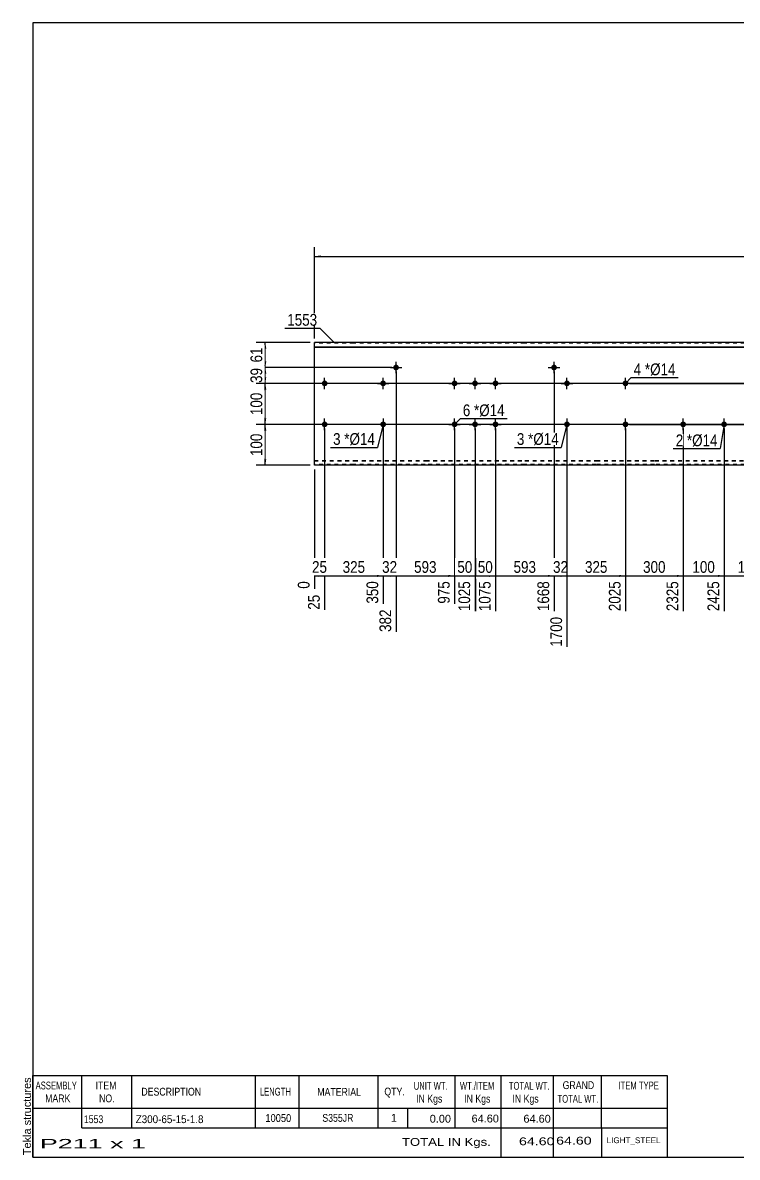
# Model space of a CAD drawing. Header units: millimetres. Extents: x -71 to 331, y -184 to 93.
# Drawn here: x -71.3 to 103.3, y -184 to 93.1 of the extents above; entities that cross this region are included whole.
import ezdxf

# ---------------------------------------------------------------- set-up
doc = ezdxf.new("R2010")
doc.units = ezdxf.units.MM
doc.linetypes.add('DXK_LINE_DOT1', pattern=[1.8814, 0.9407, -0.9407])
doc.styles.add('Arial', font='ARIAL.TTF', dxfattribs={"height": 0.2})
doc.styles.add('Arial Narrow', font='ARIALN.TTF', dxfattribs={"height": 0.2})

# ---------------------------------------------------------------- blocks, each defined once
blk = doc.blocks.new('Unknown-629086131-2119')
at = {"color": 5, "linetype": 'Continuous'}
for p, q in [((331.25, 93.07), (-68.75, 93.07)), ((-68.75, 93.07), (-68.75, -183.93)), ((331.25, -183.93), (331.25, 93.07)), ((-68.75, -183.93), (331.25, -183.93))]:
    blk.add_line(p, q, dxfattribs=at)
at = {"color": 174, "linetype": 'Continuous', "style": 'Arial'}
blk.add_text('Tekla structures', height=1.9102, rotation=90, dxfattribs=at).set_placement((-69.25, -183.43))
blk = doc.blocks.new('Bolt-629086131-1223 - 1203')
at = {"linetype": 'Continuous'}
blk.add_hatch(color=3, dxfattribs=at).paths.add_polyline_path([(57.84, 8.88, -1), (59.24, 8.88, -1)])
at = {"color": 3, "linetype": 'Continuous'}
for p, q in [((57.14, 8.88), (59.94, 8.88)), ((58.54, 7.48), (58.54, 10.28))]:
    blk.add_line(p, q, dxfattribs=at)
blk = doc.blocks.new('Part-629086131-1218 - 1203')
at = {"color": 2, "linetype": 'Continuous'}
for p, q in [((0, -15), (0, 15)), ((9.6, 15), (0, 15)), ((0, 13.94), (9.6, 13.94)), ((27.05, 15), (9.7, 15)), ((9.7, 13.94), (27.05, 13.94)), ((51.34, 15), (27.15, 15)), ((27.15, 13.94), (51.34, 13.94)), ((68.79, 15), (51.44, 15)), ((51.44, 13.94), (68.79, 13.94)), ((83.08, 15), (68.89, 15)), ((68.89, 13.94), (83.08, 13.94)), ((106.98, 15), (83.18, 15)), ((83.18, 13.94), (106.98, 13.94)), ((130.88, 15), (107.08, 15)), ((107.08, 13.94), (130.88, 13.94)), ((144.38, 15), (130.98, 15)), ((130.98, 13.94), (144.38, 13.94)), ((168.28, 15), (144.48, 15)), ((144.48, 13.94), (168.28, 13.94)), ((192.18, 15), (168.38, 15)), ((168.38, 13.94), (192.18, 13.94)), ((216.08, 15), (192.28, 15)), ((192.28, 13.94), (216.08, 13.94)), ((230.38, 15), (216.18, 15)), ((216.18, 13.94), (230.38, 13.94)), ((254.67, 15), (230.48, 15)), ((230.48, 13.94), (254.67, 13.94)), ((264.37, 15), (254.77, 15)), ((254.77, 13.94), (264.37, 13.94)), ((264.37, 15), (264.37, -15)), ((0, 13.81), (9.6, 13.81)), ((9.7, 13.81), (27.05, 13.81)), ((27.15, 13.81), (51.34, 13.81)), ((51.44, 13.81), (68.79, 13.81)), ((68.89, 13.81), (83.08, 13.81)), ((83.18, 13.81), (106.98, 13.81)), ((107.08, 13.81), (130.88, 13.81)), ((130.98, 13.81), (144.38, 13.81)), ((144.48, 13.81), (168.28, 13.81)), ((168.38, 13.81), (192.18, 13.81)), ((192.28, 13.81), (216.08, 13.81)), ((216.18, 13.81), (230.38, 13.81)), ((230.48, 13.81), (254.67, 13.81)), ((254.77, 13.81), (264.37, 13.81)), ((9.6, -15), (0, -15)), ((27.05, -15), (9.7, -15)), ((51.34, -15), (27.15, -15)), ((68.79, -15), (51.44, -15)), ((83.08, -15), (68.89, -15)), ((106.98, -15), (83.18, -15)), ((130.88, -15), (107.08, -15)), ((144.38, -15), (130.98, -15)), ((168.28, -15), (144.48, -15)), ((192.18, -15), (168.38, -15)), ((216.08, -15), (192.28, -15)), ((230.38, -15), (216.18, -15)), ((254.67, -15), (230.48, -15)), ((264.37, -15), (254.77, -15))]:
    blk.add_line(p, q, dxfattribs=at)
at = {"color": 7, "linetype": 'DXK_LINE_DOT1'}
for p, q in [((9.6, 14.82), (0, 14.82)), ((27.05, 14.82), (9.7, 14.82)), ((51.34, 14.82), (27.15, 14.82)), ((68.79, 14.82), (51.44, 14.82)), ((83.08, 14.82), (68.89, 14.82)), ((106.98, 14.82), (83.18, 14.82)), ((130.88, 14.82), (107.08, 14.82)), ((144.38, 14.82), (130.98, 14.82)), ((168.28, 14.82), (144.48, 14.82)), ((192.18, 14.82), (168.38, 14.82)), ((216.08, 14.82), (192.28, 14.82)), ((230.38, 14.82), (216.18, 14.82)), ((254.67, 14.82), (230.48, 14.82)), ((264.37, 14.82), (254.77, 14.82)), ((0, -13.81), (9.6, -13.81)), ((9.7, -13.81), (27.05, -13.81)), ((27.15, -13.81), (51.34, -13.81)), ((51.44, -13.81), (68.79, -13.81)), ((68.89, -13.81), (83.08, -13.81)), ((83.18, -13.81), (106.98, -13.81)), ((107.08, -13.81), (130.88, -13.81)), ((130.98, -13.81), (144.38, -13.81)), ((144.48, -13.81), (168.28, -13.81)), ((168.38, -13.81), (192.18, -13.81)), ((192.28, -13.81), (216.08, -13.81)), ((216.18, -13.81), (230.38, -13.81)), ((230.48, -13.81), (254.67, -13.81)), ((254.77, -13.81), (264.37, -13.81)), ((0, -13.94), (9.6, -13.94)), ((9.6, -14.82), (0, -14.82)), ((9.7, -13.94), (27.05, -13.94)), ((27.05, -14.82), (9.7, -14.82)), ((27.15, -13.94), (51.34, -13.94)), ((51.34, -14.82), (27.15, -14.82)), ((51.44, -13.94), (68.79, -13.94)), ((68.79, -14.82), (51.44, -14.82)), ((68.89, -13.94), (83.08, -13.94)), ((83.08, -14.82), (68.89, -14.82)), ((83.18, -13.94), (106.98, -13.94)), ((106.98, -14.82), (83.18, -14.82)), ((107.08, -13.94), (130.88, -13.94)), ((130.88, -14.82), (107.08, -14.82)), ((130.98, -13.94), (144.38, -13.94)), ((144.38, -14.82), (130.98, -14.82)), ((144.48, -13.94), (168.28, -13.94)), ((168.28, -14.82), (144.48, -14.82)), ((168.38, -13.94), (192.18, -13.94)), ((192.18, -14.82), (168.38, -14.82)), ((192.28, -13.94), (216.08, -13.94)), ((216.08, -14.82), (192.28, -14.82)), ((216.18, -13.94), (230.38, -13.94)), ((230.38, -14.82), (216.18, -14.82)), ((230.48, -13.94), (254.67, -13.94)), ((254.67, -14.82), (230.48, -14.82)), ((254.77, -13.94), (264.37, -13.94)), ((264.37, -14.82), (254.77, -14.82))]:
    blk.add_line(p, q, dxfattribs=at)
blk = doc.blocks.new('Bolt-629086131-1221 - 1203')
at = {"linetype": 'Continuous'}
for points in [[(33.54, 5, -1), (34.94, 5, -1)], [(38.54, 5, -1), (39.94, 5, -1)], [(43.54, 5, -1), (44.94, 5, -1)], [(33.54, -5, -1), (34.94, -5, -1)], [(38.54, -5, -1), (39.94, -5, -1)], [(43.54, -5, -1), (44.94, -5, -1)]]:
    blk.add_hatch(color=3, dxfattribs=at).paths.add_polyline_path(points)
at = {"color": 3, "linetype": 'Continuous'}
for p, q in [((34.24, 3.6), (34.24, 6.4)), ((39.24, 3.6), (39.24, 6.4)), ((44.24, 3.6), (44.24, 6.4)), ((32.84, 5), (35.64, 5)), ((37.84, 5), (40.64, 5)), ((42.84, 5), (45.64, 5)), ((32.84, -5), (35.64, -5)), ((34.24, -6.4), (34.24, -3.6)), ((37.84, -5), (40.64, -5)), ((39.24, -6.4), (39.24, -3.6)), ((42.84, -5), (45.64, -5)), ((44.24, -6.4), (44.24, -3.6))]:
    blk.add_line(p, q, dxfattribs=at)
blk = doc.blocks.new('Bolt-629086131-1222 - 1203')
at = {"linetype": 'Continuous'}
blk.add_hatch(color=3, dxfattribs=at).paths.add_polyline_path([(19.25, 8.88, -1), (20.65, 8.88, -1)])
at = {"color": 3, "linetype": 'Continuous'}
for p, q in [((18.55, 8.88), (21.35, 8.88)), ((19.95, 7.48), (19.95, 10.28))]:
    blk.add_line(p, q, dxfattribs=at)
blk = doc.blocks.new('Bolt-629086131-1224 - 1203')
at = {"linetype": 'Continuous'}
blk.add_hatch(color=3, dxfattribs=at).paths.add_polyline_path([(17.49, -5, -1), (16.09, -5, -1)])
at = {"color": 3, "linetype": 'Continuous'}
for p, q in [((18.19, -5), (15.39, -5)), ((16.79, -3.6), (16.79, -6.4))]:
    blk.add_line(p, q, dxfattribs=at)
blk = doc.blocks.new('Bolt-629086131-1225 - 1203')
at = {"linetype": 'Continuous'}
blk.add_hatch(color=3, dxfattribs=at).paths.add_polyline_path([(16.09, 5, -1), (17.49, 5, -1)])
at = {"color": 3, "linetype": 'Continuous'}
for p, q in [((16.79, 3.6), (16.79, 6.4)), ((15.39, 5), (18.19, 5))]:
    blk.add_line(p, q, dxfattribs=at)
blk = doc.blocks.new('Bolt-629086131-1228 - 1203')
at = {"linetype": 'Continuous'}
for points in [[(90.08, -4.3, -1), (90.08, -5.7, -1)], [(100.08, -4.3, -1), (100.08, -5.7, -1)]]:
    blk.add_hatch(color=3, dxfattribs=at).paths.add_polyline_path(points)
at = {"color": 3, "linetype": 'Continuous'}
for p, q in [((88.68, -5), (91.48, -5)), ((90.08, -6.4), (90.08, -3.6)), ((98.68, -5), (101.48, -5)), ((100.08, -6.4), (100.08, -3.6))]:
    blk.add_line(p, q, dxfattribs=at)
blk = doc.blocks.new('Bolt-629086131-1231 - 1203')
at = {"linetype": 'Continuous'}
blk.add_hatch(color=3, dxfattribs=at).paths.add_polyline_path([(60.99, 5, -1), (62.39, 5, -1)])
at = {"color": 3, "linetype": 'Continuous'}
for p, q in [((61.69, 3.6), (61.69, 6.4)), ((60.29, 5), (63.09, 5))]:
    blk.add_line(p, q, dxfattribs=at)
blk = doc.blocks.new('Bolt-629086131-1232 - 1203')
at = {"linetype": 'Continuous'}
blk.add_hatch(color=3, dxfattribs=at).paths.add_polyline_path([(62.39, -5, -1), (60.99, -5, -1)])
at = {"color": 3, "linetype": 'Continuous'}
for p, q in [((63.09, -5), (60.29, -5)), ((61.69, -3.6), (61.69, -6.4))]:
    blk.add_line(p, q, dxfattribs=at)
blk = doc.blocks.new('Bolt-629086131-1233 - 1203')
at = {"linetype": 'Continuous'}
for points in [[(1.8, 5, -1), (3.2, 5, -1)], [(75.29, 5, -1), (76.69, 5, -1)]]:
    blk.add_hatch(color=3, dxfattribs=at).paths.add_polyline_path(points)
at = {"color": 3, "linetype": 'Continuous'}
for p, q in [((2.5, 3.6), (2.5, 6.4)), ((75.99, 3.6), (75.99, 6.4)), ((3.9, 5), (1.1, 5)), ((77.39, 5), (74.59, 5))]:
    blk.add_line(p, q, dxfattribs=at)
blk = doc.blocks.new('Bolt-629086131-1234 - 1203')
at = {"linetype": 'Continuous'}
for points in [[(1.8, -5, -1), (3.2, -5, -1)], [(75.29, -5, -1), (76.69, -5, -1)]]:
    blk.add_hatch(color=3, dxfattribs=at).paths.add_polyline_path(points)
at = {"color": 3, "linetype": 'Continuous'}
for p, q in [((3.9, -5), (1.1, -5)), ((2.5, -6.4), (2.5, -3.6)), ((77.39, -5), (74.59, -5)), ((75.99, -6.4), (75.99, -3.6))]:
    blk.add_line(p, q, dxfattribs=at)
blk = doc.blocks.new('StraightDimension-629086131-1400 - 1203')
at = {"linetype": 'Continuous'}
for points in [[(275.75, -6.5), (276, -5), (276.25, -6.5)], [(276.25, -13.5), (276, -15), (275.75, -13.5)]]:
    blk.add_hatch(color=7, dxfattribs=at).paths.add_polyline_path(points)
at = {"color": 7, "linetype": 'Continuous'}
for p, q in [((76.99, -5), (278.4, -5)), ((276, -15), (276, -5)), ((265.37, -15), (278.4, -15))]:
    blk.add_line(p, q, dxfattribs=at)
at = {"color": 0}
blk.add_wipeout([(275.85, -6.66), (271.65, -6.66), (271.65, -13.34), (275.85, -13.34)], dxfattribs=at)
at = {"color": 3, "style": 'Arial Narrow'}
blk.add_text('100', height=2.863, rotation=90.0002, dxfattribs=at).set_placement((275.25, -12.74))
blk = doc.blocks.new('StraightDimension-629086131-1303 - 1203')
at = {"linetype": 'Continuous'}
blk.add_hatch(color=7, dxfattribs=at).paths.add_polyline_path([(32.74, -41.75), (34.24, -42), (32.74, -42.25)])
at = {"color": 7, "linetype": 'Continuous'}
for p, q in [((19.95, 7.88), (19.95, -55.68)), ((34.24, -6), (34.24, -48.78)), ((19.95, -42), (34.24, -42))]:
    blk.add_line(p, q, dxfattribs=at)
at = {"color": 0}
blk.add_wipeout([(30.44, -41.85), (30.44, -37.65), (23.75, -37.65), (23.75, -41.85)], dxfattribs=at)
at = {"color": 3, "style": 'Arial Narrow'}
blk.add_text('593', height=2.863, dxfattribs=at).set_placement((24.35, -41.25))
at = {"color": 0, "linetype": 'Continuous'}
blk.add_wipeout([(33.64, -42.7), (29.44, -42.7), (29.44, -49.38), (33.64, -49.38)], dxfattribs=at)
at = {"color": 3, "linetype": 'Continuous', "style": 'Arial Narrow'}
blk.add_text('975', height=2.863, rotation=90.0002, dxfattribs=at).set_placement((33.04, -48.78))
blk = doc.blocks.new('StraightDimension-629086131-1297 - 1203')
at = {"linetype": 'Continuous'}
blk.add_hatch(color=7, dxfattribs=at).paths.add_polyline_path([(88.58, -41.75), (90.08, -42), (88.58, -42.25)])
at = {"color": 7, "linetype": 'Continuous'}
for p, q in [((75.99, -6), (75.99, -50.61)), ((90.08, -6), (90.08, -50.61)), ((75.99, -42), (90.08, -42))]:
    blk.add_line(p, q, dxfattribs=at)
at = {"color": 0}
blk.add_wipeout([(86.38, -41.85), (86.38, -37.65), (79.69, -37.65), (79.69, -41.85)], dxfattribs=at)
at = {"color": 3, "style": 'Arial Narrow'}
blk.add_text('300', height=2.863, dxfattribs=at).set_placement((80.29, -41.25))
at = {"color": 0, "linetype": 'Continuous'}
blk.add_wipeout([(89.48, -42.7), (85.28, -42.7), (85.28, -51.21), (89.48, -51.21)], dxfattribs=at)
at = {"color": 3, "linetype": 'Continuous', "style": 'Arial Narrow'}
blk.add_text('2325', height=2.863, rotation=90.0002, dxfattribs=at).set_placement((88.88, -50.61))
blk = doc.blocks.new('StraightDimension-629086131-1301 - 1203')
at = {"linetype": 'Continuous'}
blk.add_hatch(color=7, dxfattribs=at).paths.add_polyline_path([(42.74, -41.75), (44.24, -42), (42.74, -42.25)])
at = {"color": 7, "linetype": 'Continuous'}
for p, q in [((39.24, -6), (39.24, -50.61)), ((44.24, -6), (44.24, -50.61)), ((39.24, -42), (44.24, -42))]:
    blk.add_line(p, q, dxfattribs=at)
at = {"color": 0}
blk.add_wipeout([(44.17, -41.85), (44.17, -37.65), (39.32, -37.65), (39.32, -41.85)], dxfattribs=at)
at = {"color": 3, "style": 'Arial Narrow'}
blk.add_text('50', height=2.863, dxfattribs=at).set_placement((39.92, -41.25))
at = {"color": 0, "linetype": 'Continuous'}
blk.add_wipeout([(43.64, -42.7), (39.44, -42.7), (39.44, -51.21), (43.64, -51.21)], dxfattribs=at)
at = {"color": 3, "linetype": 'Continuous', "style": 'Arial Narrow'}
blk.add_text('1075', height=2.863, rotation=90.0002, dxfattribs=at).set_placement((43.04, -50.61))
blk = doc.blocks.new('StraightDimension-629086131-1305 - 1203')
at = {"linetype": 'Continuous'}
blk.add_hatch(color=7, dxfattribs=at).paths.add_polyline_path([(15.29, -41.75), (16.79, -42), (15.29, -42.25)])
at = {"color": 7, "linetype": 'Continuous'}
for p, q in [((2.5, -6), (2.5, -50.26)), ((16.79, -6), (16.79, -48.78)), ((2.5, -42), (16.79, -42))]:
    blk.add_line(p, q, dxfattribs=at)
at = {"color": 0}
blk.add_wipeout([(12.99, -41.85), (12.99, -37.65), (6.3, -37.65), (6.3, -41.85)], dxfattribs=at)
at = {"color": 3, "style": 'Arial Narrow'}
blk.add_text('325', height=2.863, dxfattribs=at).set_placement((6.9, -41.25))
at = {"color": 0, "linetype": 'Continuous'}
blk.add_wipeout([(16.19, -42.7), (11.99, -42.7), (11.99, -49.38), (16.19, -49.38)], dxfattribs=at)
at = {"color": 3, "linetype": 'Continuous', "style": 'Arial Narrow'}
blk.add_text('350', height=2.863, rotation=90.0002, dxfattribs=at).set_placement((15.59, -48.78))
blk = doc.blocks.new('StraightDimension-629086131-1300 - 1203')
at = {"linetype": 'Continuous'}
blk.add_hatch(color=7, dxfattribs=at).paths.add_polyline_path([(57.04, -41.75), (58.54, -42), (57.04, -42.25)])
at = {"color": 7, "linetype": 'Continuous'}
for p, q in [((58.54, 7.88), (58.54, -50.61)), ((44.24, -6), (44.24, -50.61)), ((44.24, -42), (58.54, -42))]:
    blk.add_line(p, q, dxfattribs=at)
at = {"color": 0}
blk.add_wipeout([(54.73, -41.85), (54.73, -37.65), (48.05, -37.65), (48.05, -41.85)], dxfattribs=at)
at = {"color": 3, "style": 'Arial Narrow'}
blk.add_text('593', height=2.863, dxfattribs=at).set_placement((48.65, -41.25))
at = {"color": 0, "linetype": 'Continuous'}
blk.add_wipeout([(57.94, -42.7), (53.74, -42.7), (53.74, -51.21), (57.94, -51.21)], dxfattribs=at)
at = {"color": 3, "linetype": 'Continuous', "style": 'Arial Narrow'}
blk.add_text('1668', height=2.863, rotation=90.0002, dxfattribs=at).set_placement((57.34, -50.61))
blk = doc.blocks.new('StraightDimension-629086131-1299 - 1203')
at = {"linetype": 'Continuous'}
blk.add_hatch(color=7, dxfattribs=at).paths.add_polyline_path([(60.19, -41.75), (61.69, -42), (60.19, -42.25)])
at = {"color": 7, "linetype": 'Continuous'}
for p, q in [((58.54, 7.88), (58.54, -50.61)), ((61.69, -6), (61.69, -59.31)), ((58.54, -42), (61.69, -42))]:
    blk.add_line(p, q, dxfattribs=at)
at = {"color": 0}
blk.add_wipeout([(62.54, -41.85), (62.54, -37.65), (57.69, -37.65), (57.69, -41.85)], dxfattribs=at)
at = {"color": 0, "linetype": 'Continuous'}
blk.add_wipeout([(61.09, -51.4), (56.89, -51.4), (56.89, -59.91), (61.09, -59.91)], dxfattribs=at)
at = {"color": 3, "style": 'Arial Narrow'}
blk.add_text('32', height=2.863, dxfattribs=at).set_placement((58.29, -41.25))
at = {"color": 3, "linetype": 'Continuous', "style": 'Arial Narrow'}
blk.add_text('1700', height=2.863, rotation=90.0002, dxfattribs=at).set_placement((60.49, -59.31))
blk = doc.blocks.new('StraightDimension-629086131-1295 - 1203')
at = {"linetype": 'Continuous'}
blk.add_hatch(color=7, dxfattribs=at).paths.add_polyline_path([(112.48, -41.75), (113.98, -42), (112.48, -42.25)])
at = {"color": 7, "linetype": 'Continuous'}
for p, q in [((100.08, -6), (100.08, -50.61)), ((113.98, -6), (113.98, -50.61)), ((100.08, -42), (113.98, -42))]:
    blk.add_line(p, q, dxfattribs=at)
at = {"color": 0}
blk.add_wipeout([(111.29, -41.85), (111.29, -37.65), (102.78, -37.65), (102.78, -41.85)], dxfattribs=at)
at = {"color": 3, "style": 'Arial Narrow'}
blk.add_text('1400', height=2.863, dxfattribs=at).set_placement((103.38, -41.25))
at = {"color": 0, "linetype": 'Continuous'}
blk.add_wipeout([(113.38, -42.7), (109.18, -42.7), (109.18, -51.21), (113.38, -51.21)], dxfattribs=at)
at = {"color": 3, "linetype": 'Continuous', "style": 'Arial Narrow'}
blk.add_text('3825', height=2.863, rotation=90.0002, dxfattribs=at).set_placement((112.78, -50.61))
blk = doc.blocks.new('StraightDimension-629086131-1296 - 1203')
at = {"linetype": 'Continuous'}
blk.add_hatch(color=7, dxfattribs=at).paths.add_polyline_path([(98.58, -41.75), (100.08, -42), (98.58, -42.25)])
at = {"color": 7, "linetype": 'Continuous'}
for p, q in [((90.08, -6), (90.08, -50.61)), ((100.08, -6), (100.08, -50.61)), ((90.08, -42), (100.08, -42))]:
    blk.add_line(p, q, dxfattribs=at)
at = {"color": 0}
blk.add_wipeout([(98.43, -41.85), (98.43, -37.65), (91.74, -37.65), (91.74, -41.85)], dxfattribs=at)
at = {"color": 3, "style": 'Arial Narrow'}
blk.add_text('100', height=2.863, dxfattribs=at).set_placement((92.34, -41.25))
at = {"color": 0, "linetype": 'Continuous'}
blk.add_wipeout([(99.48, -42.7), (95.28, -42.7), (95.28, -51.21), (99.48, -51.21)], dxfattribs=at)
at = {"color": 3, "linetype": 'Continuous', "style": 'Arial Narrow'}
blk.add_text('2425', height=2.863, rotation=90.0002, dxfattribs=at).set_placement((98.88, -50.61))
blk = doc.blocks.new('StraightDimension-629086131-1298 - 1203')
at = {"linetype": 'Continuous'}
blk.add_hatch(color=7, dxfattribs=at).paths.add_polyline_path([(74.49, -41.75), (75.99, -42), (74.49, -42.25)])
at = {"color": 7, "linetype": 'Continuous'}
for p, q in [((61.69, -6), (61.69, -59.31)), ((75.99, -6), (75.99, -50.61)), ((61.69, -42), (75.99, -42))]:
    blk.add_line(p, q, dxfattribs=at)
at = {"color": 0}
blk.add_wipeout([(72.18, -41.85), (72.18, -37.65), (65.5, -37.65), (65.5, -41.85)], dxfattribs=at)
at = {"color": 3, "style": 'Arial Narrow'}
blk.add_text('325', height=2.863, dxfattribs=at).set_placement((66.1, -41.25))
at = {"color": 0, "linetype": 'Continuous'}
blk.add_wipeout([(75.39, -42.7), (71.19, -42.7), (71.19, -51.21), (75.39, -51.21)], dxfattribs=at)
at = {"color": 3, "linetype": 'Continuous', "style": 'Arial Narrow'}
blk.add_text('2025', height=2.863, rotation=90.0002, dxfattribs=at).set_placement((74.79, -50.61))
blk = doc.blocks.new('StraightDimension-629086131-1302 - 1203')
at = {"linetype": 'Continuous'}
blk.add_hatch(color=7, dxfattribs=at).paths.add_polyline_path([(37.74, -41.75), (39.24, -42), (37.74, -42.25)])
at = {"color": 7, "linetype": 'Continuous'}
for p, q in [((34.24, -6), (34.24, -48.78)), ((39.24, -6), (39.24, -50.61)), ((34.24, -42), (39.24, -42))]:
    blk.add_line(p, q, dxfattribs=at)
at = {"color": 0}
blk.add_wipeout([(39.17, -41.85), (39.17, -37.65), (34.32, -37.65), (34.32, -41.85)], dxfattribs=at)
at = {"color": 3, "style": 'Arial Narrow'}
blk.add_text('50', height=2.863, dxfattribs=at).set_placement((34.92, -41.25))
at = {"color": 0, "linetype": 'Continuous'}
blk.add_wipeout([(38.64, -42.7), (34.44, -42.7), (34.44, -51.21), (38.64, -51.21)], dxfattribs=at)
at = {"color": 3, "linetype": 'Continuous', "style": 'Arial Narrow'}
blk.add_text('1025', height=2.863, rotation=90.0002, dxfattribs=at).set_placement((38.04, -50.61))
blk = doc.blocks.new('StraightDimension-629086131-1304 - 1203')
at = {"linetype": 'Continuous'}
blk.add_hatch(color=7, dxfattribs=at).paths.add_polyline_path([(18.45, -41.75), (19.95, -42), (18.45, -42.25)])
at = {"color": 7, "linetype": 'Continuous'}
for p, q in [((19.95, 7.88), (19.95, -55.68)), ((16.79, -6), (16.79, -48.78)), ((16.79, -42), (19.95, -42))]:
    blk.add_line(p, q, dxfattribs=at)
at = {"color": 0}
blk.add_wipeout([(20.8, -41.85), (20.8, -37.65), (15.94, -37.65), (15.94, -41.85)], dxfattribs=at)
at = {"color": 0, "linetype": 'Continuous'}
blk.add_wipeout([(19.35, -49.6), (15.15, -49.6), (15.15, -56.28), (19.35, -56.28)], dxfattribs=at)
at = {"color": 3, "style": 'Arial Narrow'}
blk.add_text('32', height=2.863, dxfattribs=at).set_placement((16.54, -41.25))
at = {"color": 3, "linetype": 'Continuous', "style": 'Arial Narrow'}
blk.add_text('382', height=2.863, rotation=90.0002, dxfattribs=at).set_placement((18.75, -55.68))
blk = doc.blocks.new('StraightDimension-629086131-1306 - 1203')
at = {"linetype": 'Continuous'}
blk.add_hatch(color=7, dxfattribs=at).paths.add_polyline_path([(1, -41.75), (2.5, -42), (1, -42.25)])
at = {"color": 7, "linetype": 'Continuous'}
for p, q in [((2.5, -6), (2.5, -50.26)), ((0, -16), (0, -45.13)), ((0, -42), (2.5, -42))]:
    blk.add_line(p, q, dxfattribs=at)
at = {"color": 0}
blk.add_wipeout([(3.68, -41.85), (3.68, -37.65), (-1.18, -37.65), (-1.18, -41.85)], dxfattribs=at)
at = {"color": 0, "linetype": 'Continuous'}
blk.add_wipeout([(1.9, -46), (-2.3, -46), (-2.3, -50.86), (1.9, -50.86)], dxfattribs=at)
at = {"color": 3, "style": 'Arial Narrow'}
blk.add_text('25', height=2.863, dxfattribs=at).set_placement((-0.58, -41.25))
at = {"color": 0, "linetype": 'Continuous'}
blk.add_wipeout([(-0.6, -42.7), (-4.8, -42.7), (-4.8, -45.73), (-0.6, -45.73)], dxfattribs=at)
at = {"color": 3, "linetype": 'Continuous', "style": 'Arial Narrow'}
for s, height, p in [('0', 2.86, (-1.2, -45.13)), ('25', 2.863, (1.3, -50.26))]:
    blk.add_text(s, height=height, rotation=90.0002, dxfattribs=at).set_placement(p)
blk = doc.blocks.new('StraightDimension-629086131-1398 - 1203')
at = {"linetype": 'Continuous'}
for points in [[(275.75, 13.5), (276, 15), (276.25, 13.5)], [(276.25, 6.5), (276, 5), (275.75, 6.5)]]:
    blk.add_hatch(color=7, dxfattribs=at).paths.add_polyline_path(points)
at = {"color": 7, "linetype": 'Continuous'}
for p, q in [((265.37, 15), (278.4, 15)), ((276, 5), (276, 15)), ((76.99, 5), (278.4, 5))]:
    blk.add_line(p, q, dxfattribs=at)
at = {"color": 0}
blk.add_wipeout([(275.85, 13.34), (271.65, 13.34), (271.65, 6.66), (275.85, 6.66)], dxfattribs=at)
at = {"color": 3, "style": 'Arial Narrow'}
blk.add_text('100', height=2.863, rotation=90.0002, dxfattribs=at).set_placement((275.25, 7.26))
blk = doc.blocks.new('StraightDimension-629086131-1399 - 1203')
at = {"linetype": 'Continuous'}
for points in [[(275.75, 3.5), (276, 5), (276.25, 3.5)], [(276.25, -3.5), (276, -5), (275.75, -3.5)]]:
    blk.add_hatch(color=7, dxfattribs=at).paths.add_polyline_path(points)
at = {"color": 7, "linetype": 'Continuous'}
for p, q in [((76.99, 5), (278.4, 5)), ((276, -5), (276, 5)), ((76.99, -5), (278.4, -5))]:
    blk.add_line(p, q, dxfattribs=at)
at = {"color": 0}
blk.add_wipeout([(275.85, 3.34), (271.65, 3.34), (271.65, -3.34), (275.85, -3.34)], dxfattribs=at)
at = {"color": 3, "style": 'Arial Narrow'}
blk.add_text('100', height=2.863, rotation=90.0002, dxfattribs=at).set_placement((275.25, -2.74))
blk = doc.blocks.new('StraightDimension-629086131-1424 - 1203')
at = {"linetype": 'Continuous'}
for points in [[(-12.25, 13.5), (-12, 15), (-11.75, 13.5)], [(-11.75, 10.38), (-12, 8.88), (-12.25, 10.38)]]:
    blk.add_hatch(color=7, dxfattribs=at).paths.add_polyline_path(points)
at = {"color": 7, "linetype": 'Continuous'}
for p, q in [((-1, 15), (-14.25, 15)), ((-12, 8.88), (-12, 15)), ((18.95, 8.88), (-14.25, 8.88))]:
    blk.add_line(p, q, dxfattribs=at)
at = {"color": 0}
blk.add_wipeout([(-12.15, 14.37), (-16.35, 14.37), (-16.35, 9.51), (-12.15, 9.51)], dxfattribs=at)
at = {"color": 3, "style": 'Arial Narrow'}
blk.add_text('61', height=2.863, rotation=90.0002, dxfattribs=at).set_placement((-12.75, 10.11))
blk = doc.blocks.new('StraightDimension-629086131-1425 - 1203')
at = {"linetype": 'Continuous'}
for points in [[(-12.25, 7.38), (-12, 8.88), (-11.75, 7.38)], [(-11.75, 6.5), (-12, 5), (-12.25, 6.5)]]:
    blk.add_hatch(color=7, dxfattribs=at).paths.add_polyline_path(points)
at = {"color": 7, "linetype": 'Continuous'}
for p, q in [((18.95, 8.88), (-14.25, 8.88)), ((-12, 5), (-12, 8.88)), ((222.28, 5), (-14.25, 5))]:
    blk.add_line(p, q, dxfattribs=at)
at = {"color": 0}
blk.add_wipeout([(-12.15, 9.37), (-16.35, 9.37), (-16.35, 4.51), (-12.15, 4.51)], dxfattribs=at)
at = {"color": 3, "style": 'Arial Narrow'}
blk.add_text('39', height=2.863, rotation=90.0002, dxfattribs=at).set_placement((-12.75, 5.11))
blk = doc.blocks.new('StraightDimension-629086131-1426 - 1203')
at = {"linetype": 'Continuous'}
for points in [[(-12.25, 3.5), (-12, 5), (-11.75, 3.5)], [(-11.75, -3.5), (-12, -5), (-12.25, -3.5)]]:
    blk.add_hatch(color=7, dxfattribs=at).paths.add_polyline_path(points)
at = {"color": 7, "linetype": 'Continuous'}
for p, q in [((222.28, 5), (-14.25, 5)), ((-12, -5), (-12, 5)), ((222.28, -5), (-14.25, -5))]:
    blk.add_line(p, q, dxfattribs=at)
at = {"color": 0}
blk.add_wipeout([(-12.15, 3.34), (-16.35, 3.34), (-16.35, -3.34), (-12.15, -3.34)], dxfattribs=at)
at = {"color": 3, "style": 'Arial Narrow'}
blk.add_text('100', height=2.863, rotation=90.0002, dxfattribs=at).set_placement((-12.75, -2.74))
blk = doc.blocks.new('StraightDimension-629086131-1427 - 1203')
at = {"linetype": 'Continuous'}
for points in [[(-12.25, -6.5), (-12, -5), (-11.75, -6.5)], [(-11.75, -13.5), (-12, -15), (-12.25, -13.5)]]:
    blk.add_hatch(color=7, dxfattribs=at).paths.add_polyline_path(points)
at = {"color": 7, "linetype": 'Continuous'}
for p, q in [((222.28, -5), (-14.25, -5)), ((-12, -15), (-12, -5)), ((-1, -15), (-14.25, -15))]:
    blk.add_line(p, q, dxfattribs=at)
at = {"color": 0}
blk.add_wipeout([(-12.15, -6.66), (-16.35, -6.66), (-16.35, -13.34), (-12.15, -13.34)], dxfattribs=at)
at = {"color": 3, "style": 'Arial Narrow'}
blk.add_text('100', height=2.863, rotation=90.0002, dxfattribs=at).set_placement((-12.75, -12.74))
blk = doc.blocks.new('StraightDimension-629086131-1444 - 1203')
at = {"linetype": 'Continuous'}
for points in [[(1.5, 35.75), (0, 36), (1.5, 36.25)], [(262.87, 36.25), (264.37, 36), (262.87, 35.75)]]:
    blk.add_hatch(color=7, dxfattribs=at).paths.add_polyline_path(points)
at = {"color": 7, "linetype": 'Continuous'}
for p, q in [((0, 16), (0, 38.25)), ((264.37, 16), (264.37, 38.25)), ((0, 36), (264.37, 36))]:
    blk.add_line(p, q, dxfattribs=at)
at = {"color": 0}
blk.add_wipeout([(137.36, 36.15), (137.36, 40.35), (127.01, 40.35), (127.01, 36.15)], dxfattribs=at)
at = {"color": 3, "style": 'Arial Narrow'}
blk.add_text('10050', height=2.863, dxfattribs=at).set_placement((127.61, 36.75))
blk = doc.blocks.new('CBS_BOM-629086131-2200')
at = {"color": 7, "linetype": 'Continuous'}
for p, q in [((-68.78, -171.96), (-68.78, -163.96)), ((-68.78, -163.96), (86.14, -163.96)), ((-56.78, -171.96), (-56.78, -163.96)), ((-44.59, -171.96), (-44.59, -163.96)), ((-14.43, -171.96), (-14.43, -163.96)), ((-3.75, -171.96), (-3.75, -163.96)), ((15.57, -171.96), (15.57, -163.96)), ((34.37, -171.96), (34.37, -163.96)), ((45.58, -171.96), (45.58, -163.96)), ((58.37, -171.96), (58.37, -163.96)), ((70.12, -171.96), (70.12, -163.96)), ((86.14, -163.97), (86.14, -171.95)), ((-68.78, -171.96), (86.14, -171.96)), ((-68.78, -176.76), (-68.78, -171.96)), ((-56.78, -176.76), (-56.78, -171.96)), ((-44.59, -176.76), (-44.59, -171.96)), ((-14.43, -176.76), (-14.43, -171.96)), ((-3.75, -176.76), (-3.75, -171.96)), ((15.57, -176.76), (15.57, -171.96)), ((22.83, -176.76), (22.83, -171.96)), ((34.37, -176.76), (34.37, -171.96)), ((45.58, -176.76), (45.58, -171.96)), ((58.37, -176.76), (58.37, -171.96)), ((70.14, -176.76), (70.14, -171.96)), ((86.14, -171.96), (86.14, -176.76)), ((-68.78, -183.96), (-68.78, -176.78)), ((-56.78, -176.76), (86.14, -176.76)), ((45.58, -183.96), (45.58, -176.78)), ((58.37, -183.96), (58.37, -176.78)), ((70.18, -183.96), (70.18, -176.78)), ((86.14, -176.76), (86.14, -183.96)), ((-68.78, -183.96), (86.14, -183.96))]:
    blk.add_line(p, q, dxfattribs=at)
at = {"color": 3, "linetype": 'Continuous', "style": 'Arial'}
for s, height, width, p in [('ASSEMBLY', 1.91, 0.7, (-68.1, -167.38)), ('ITEM', 1.91, 0.8, (-53.45, -167.38)), ('UNIT WT.', 1.91, 0.7, (24.26, -167.46)), ('WT./ITEM', 1.91, 0.7, (35.55, -167.46)), ('TOTAL WT.', 1.91, 0.7, (47.49, -167.46)), ('GRAND', 1.91, 0.8, (60.64, -167.3)), ('ITEM TYPE', 1.91, 0.7, (74.28, -167.38)), ('MARK', 1.91, 0.8, (-65.78, -170.52)), ('NO.', 1.91, 0.8, (-52.6, -170.52)), ('DESCRIPTION', 1.9102, 0.8, (-42.27, -168.89)), ('LENGTH', 1.91, 0.7, (-13.32, -168.89)), ('MATERIAL', 1.91, 0.8, (0.7, -168.94)), ('QTY.', 1.91, 0.8, (17.09, -168.86)), ('IN Kgs', 1.91, 0.8, (24.84, -170.6)), ('IN Kgs', 1.91, 0.8, (36.59, -170.6)), ('IN Kgs', 1.91, 0.8, (48.38, -170.6)), ('TOTAL WT.', 1.91, 0.7, (59.38, -170.64))]:
    blk.add_text(s, height=height, dxfattribs=dict(at, width=width)).set_placement(p)
at = {"color": 7, "linetype": 'Continuous', "style": 'Arial'}
for s, height, width, p in [('1553', 1.91, 0.8, (-56.32, -175.61)), ('Z300-65-15-1.8', 1.9102, 0.9, (-43.65, -175.61)), ('10050', 1.91, 0.85, (-11.97, -175.33)), ('S355JR', 1.91, 0.8, (1.94, -175.29))]:
    blk.add_text(s, height=height, dxfattribs=dict(at, width=width)).set_placement(p)
for s, p in [('1', (18.66, -175.29)), ('0.00', (28.17, -175.49)), ('64.60', (38.39, -175.45)), ('64.60', (51.06, -175.49))]:
    blk.add_text(s, height=1.91, dxfattribs=at).set_placement(p)
at = {"color": 6, "linetype": 'Continuous', "style": 'Arial'}
for s, height, width, p in [('P211 x 1', 2.292, 2.05, (-67.06, -181.77)), ('TOTAL IN Kgs.', 1.9102, 1.2, (21.38, -181.16)), ('64.60', 1.91, 1.3, (49.97, -181.01)), ('64.60', 1.91, 1.3, (59.04, -180.85))]:
    blk.add_text(s, height=height, dxfattribs=dict(at, width=width)).set_placement(p)
blk.add_text('LIGHT_STEEL', height=1.4135, dxfattribs=at).set_placement((71.39, -180.5))
blk = doc.blocks.new('MarkSet-629086131-1464 - 1203')
at = {"color": 0}
blk.add_wipeout([(6.39, -10.01), (6.39, -7.01), (4.56, -7.01), (4.56, -10.01)], dxfattribs=at)
blk.add_wipeout([(6.39, -10.01), (6.39, -7.01), (4.56, -7.01), (4.56, -10.01)], dxfattribs=at)
blk.add_wipeout([(8.57, -10.01), (8.57, -7.01), (7.29, -7.01), (7.29, -10.01)], dxfattribs=at)
blk.add_wipeout([(8.57, -10.01), (8.57, -7.01), (7.29, -7.01), (7.29, -10.01)], dxfattribs=at)
at = {"color": 3, "style": 'Arial Narrow'}
blk.add_text('3', height=2.86, dxfattribs=at).set_placement((4.56, -10.01))
at = {"color": 0}
blk.add_wipeout([(14.78, -10.01), (14.78, -7.01), (8.57, -7.01), (8.57, -10.01)], dxfattribs=at)
blk.add_wipeout([(14.78, -10.01), (14.78, -7.01), (8.57, -7.01), (8.57, -10.01)], dxfattribs=at)
at = {"color": 7, "linetype": 'Continuous'}
for p in [(16.79, -5), (3.96, -10.61)]:
    blk.add_line(p, (15.38, -10.61), dxfattribs=at)
at = {"color": 3, "style": 'Arial Narrow'}
for s, height, p in [('*', 2.86, (7.29, -10.01)), ('Ø14', 2.863, (8.57, -10.01))]:
    blk.add_text(s, height=height, dxfattribs=at).set_placement(p)
blk = doc.blocks.new('Mark-629086131-1481 - 1203')
at = {"color": 0}
blk.add_wipeout([(38.09, -2.99), (38.09, 0.01), (36.26, 0.01), (36.26, -2.99)], dxfattribs=at)
blk.add_wipeout([(38.09, -2.99), (38.09, 0.01), (36.26, 0.01), (36.26, -2.99)], dxfattribs=at)
at = {"color": 7, "linetype": 'Continuous'}
blk.add_line((34.24, -5), (35.66, -3.59), dxfattribs=at)
at = {"color": 0}
blk.add_wipeout([(40.26, -2.99), (40.26, 0.01), (38.99, 0.01), (38.99, -2.99)], dxfattribs=at)
blk.add_wipeout([(40.26, -2.99), (40.26, 0.01), (38.99, 0.01), (38.99, -2.99)], dxfattribs=at)
at = {"color": 3, "style": 'Arial Narrow'}
blk.add_text('6', height=2.86, dxfattribs=at).set_placement((36.26, -2.99))
at = {"color": 0}
blk.add_wipeout([(46.48, -2.99), (46.48, 0.01), (40.26, 0.01), (40.26, -2.99)], dxfattribs=at)
blk.add_wipeout([(46.48, -2.99), (46.48, 0.01), (40.26, 0.01), (40.26, -2.99)], dxfattribs=at)
at = {"color": 7, "linetype": 'Continuous'}
blk.add_line((35.66, -3.59), (47.08, -3.59), dxfattribs=at)
at = {"color": 3, "style": 'Arial Narrow'}
for s, height, p in [('*', 2.86, (38.99, -2.99)), ('Ø14', 2.863, (40.26, -2.99))]:
    blk.add_text(s, height=height, dxfattribs=at).set_placement(p)
blk = doc.blocks.new('Mark-629086131-1483 - 1203')
at = {"color": 0}
blk.add_wipeout([(90.09, -10.33), (90.09, -7.33), (88.27, -7.33), (88.27, -10.33)], dxfattribs=at)
blk.add_wipeout([(90.09, -10.33), (90.09, -7.33), (88.27, -7.33), (88.27, -10.33)], dxfattribs=at)
blk.add_wipeout([(92.27, -10.33), (92.27, -7.33), (90.99, -7.33), (90.99, -10.33)], dxfattribs=at)
blk.add_wipeout([(92.27, -10.33), (92.27, -7.33), (90.99, -7.33), (90.99, -10.33)], dxfattribs=at)
at = {"color": 3, "style": 'Arial Narrow'}
blk.add_text('2', height=2.86, dxfattribs=at).set_placement((88.27, -10.33))
at = {"color": 0}
blk.add_wipeout([(98.48, -10.33), (98.48, -7.33), (92.27, -7.33), (92.27, -10.33)], dxfattribs=at)
blk.add_wipeout([(98.48, -10.33), (98.48, -7.33), (92.27, -7.33), (92.27, -10.33)], dxfattribs=at)
at = {"color": 7, "linetype": 'Continuous'}
for p in [(100.08, -5), (87.67, -10.93)]:
    blk.add_line(p, (99.08, -10.93), dxfattribs=at)
at = {"color": 3, "style": 'Arial Narrow'}
for s, height, p in [('*', 2.86, (90.99, -10.33)), ('Ø14', 2.863, (92.27, -10.33))]:
    blk.add_text(s, height=height, dxfattribs=at).set_placement(p)
blk = doc.blocks.new('Mark-629086131-1447 - 1203')
at = {"color": 0}
blk.add_wipeout([(0.69, 19.09), (0.69, 22.09), (-6.63, 22.09), (-6.63, 19.09)], dxfattribs=at)
blk.add_wipeout([(0.69, 19.09), (0.69, 22.09), (-6.63, 22.09), (-6.63, 19.09)], dxfattribs=at)
at = {"color": 7, "linetype": 'Continuous'}
for p in [(-7.23, 18.49), (4.82, 14.95)]:
    blk.add_line(p, (1.29, 18.49), dxfattribs=at)
at = {"color": 3, "style": 'Arial Narrow'}
blk.add_text('1553', height=2.863, dxfattribs=at).set_placement((-6.63, 19.09))
blk = doc.blocks.new('MarkSet-629086131-1471 - 1203')
at = {"color": 0}
blk.add_wipeout([(51.29, -10.01), (51.29, -7.01), (49.46, -7.01), (49.46, -10.01)], dxfattribs=at)
blk.add_wipeout([(51.29, -10.01), (51.29, -7.01), (49.46, -7.01), (49.46, -10.01)], dxfattribs=at)
blk.add_wipeout([(53.47, -10.01), (53.47, -7.01), (52.19, -7.01), (52.19, -10.01)], dxfattribs=at)
blk.add_wipeout([(53.47, -10.01), (53.47, -7.01), (52.19, -7.01), (52.19, -10.01)], dxfattribs=at)
at = {"color": 3, "style": 'Arial Narrow'}
blk.add_text('3', height=2.86, dxfattribs=at).set_placement((49.46, -10.01))
at = {"color": 0}
blk.add_wipeout([(59.68, -10.01), (59.68, -7.01), (53.47, -7.01), (53.47, -10.01)], dxfattribs=at)
blk.add_wipeout([(59.68, -10.01), (59.68, -7.01), (53.47, -7.01), (53.47, -10.01)], dxfattribs=at)
at = {"color": 7, "linetype": 'Continuous'}
for p in [(61.69, -5), (48.86, -10.61)]:
    blk.add_line(p, (60.28, -10.61), dxfattribs=at)
at = {"color": 3, "style": 'Arial Narrow'}
for s, height, p in [('*', 2.86, (52.19, -10.01)), ('Ø14', 2.863, (53.47, -10.01))]:
    blk.add_text(s, height=height, dxfattribs=at).set_placement(p)
blk = doc.blocks.new('MarkSet-629086131-1477 - 1203')
at = {"color": 0}
blk.add_wipeout([(79.83, 7.01), (79.83, 10.01), (78, 10.01), (78, 7.01)], dxfattribs=at)
blk.add_wipeout([(79.83, 7.01), (79.83, 10.01), (78, 10.01), (78, 7.01)], dxfattribs=at)
at = {"color": 7, "linetype": 'Continuous'}
blk.add_line((75.99, 5), (77.4, 6.41), dxfattribs=at)
at = {"color": 0}
blk.add_wipeout([(82.01, 7.01), (82.01, 10.01), (80.73, 10.01), (80.73, 7.01)], dxfattribs=at)
blk.add_wipeout([(82.01, 7.01), (82.01, 10.01), (80.73, 10.01), (80.73, 7.01)], dxfattribs=at)
at = {"color": 3, "style": 'Arial Narrow'}
blk.add_text('4', height=2.86, dxfattribs=at).set_placement((78, 7.01))
at = {"color": 0}
blk.add_wipeout([(88.22, 7.01), (88.22, 10.01), (82.01, 10.01), (82.01, 7.01)], dxfattribs=at)
blk.add_wipeout([(88.22, 7.01), (88.22, 10.01), (82.01, 10.01), (82.01, 7.01)], dxfattribs=at)
at = {"color": 7, "linetype": 'Continuous'}
blk.add_line((77.4, 6.41), (88.82, 6.41), dxfattribs=at)
at = {"color": 3, "style": 'Arial Narrow'}
for s, height, p in [('*', 2.86, (80.73, 7.01)), ('Ø14', 2.863, (82.01, 7.01))]:
    blk.add_text(s, height=height, dxfattribs=at).set_placement(p)

msp = doc.modelspace()

# ---------------------------------------------------------------- block references
for name in ['Unknown-629086131-2119', 'Part-629086131-1218 - 1203', 'Bolt-629086131-1222 - 1203', 'Bolt-629086131-1223 - 1203', 'Bolt-629086131-1233 - 1203', 'Bolt-629086131-1225 - 1203', 'Bolt-629086131-1221 - 1203', 'Bolt-629086131-1231 - 1203', 'Bolt-629086131-1234 - 1203', 'Bolt-629086131-1224 - 1203', 'Bolt-629086131-1232 - 1203', 'Bolt-629086131-1228 - 1203', 'CBS_BOM-629086131-2200']:
    msp.add_blockref(name, (0, 0))

# ---------------------------------------------------------------- next in the draw order: block references
for name in ['StraightDimension-629086131-1398 - 1203', 'StraightDimension-629086131-1303 - 1203', 'StraightDimension-629086131-1400 - 1203', 'StraightDimension-629086131-1305 - 1203', 'StraightDimension-629086131-1301 - 1203']:
    msp.add_blockref(name, (0, 0))

# ---------------------------------------------------------------- next in the draw order: block references
for name in ['StraightDimension-629086131-1304 - 1203', 'StraightDimension-629086131-1300 - 1203', 'StraightDimension-629086131-1306 - 1203', 'StraightDimension-629086131-1302 - 1203', 'StraightDimension-629086131-1297 - 1203', 'StraightDimension-629086131-1295 - 1203']:
    msp.add_blockref(name, (0, 0))

# ---------------------------------------------------------------- next in the draw order: block references
for name in ['StraightDimension-629086131-1424 - 1203', 'StraightDimension-629086131-1299 - 1203', 'StraightDimension-629086131-1296 - 1203']:
    msp.add_blockref(name, (0, 0))

# ---------------------------------------------------------------- next in the draw order: block references
for name in ['StraightDimension-629086131-1444 - 1203', 'StraightDimension-629086131-1298 - 1203']:
    msp.add_blockref(name, (0, 0))

# ---------------------------------------------------------------- next in the draw order: block references
for name in ['Mark-629086131-1447 - 1203', 'StraightDimension-629086131-1399 - 1203']:
    msp.add_blockref(name, (0, 0))

# ---------------------------------------------------------------- next in the draw order: block references
msp.add_blockref('StraightDimension-629086131-1425 - 1203', (0, 0))

# ---------------------------------------------------------------- next in the draw order: block references
msp.add_blockref('StraightDimension-629086131-1426 - 1203', (0, 0))

# ---------------------------------------------------------------- next in the draw order: block references
for name in ['MarkSet-629086131-1477 - 1203', 'StraightDimension-629086131-1427 - 1203']:
    msp.add_blockref(name, (0, 0))

# ---------------------------------------------------------------- next in the draw order: block references
for name in ['Mark-629086131-1481 - 1203', 'MarkSet-629086131-1464 - 1203', 'MarkSet-629086131-1471 - 1203', 'Mark-629086131-1483 - 1203']:
    msp.add_blockref(name, (0, 0))

doc.saveas('drawing.dxf')
